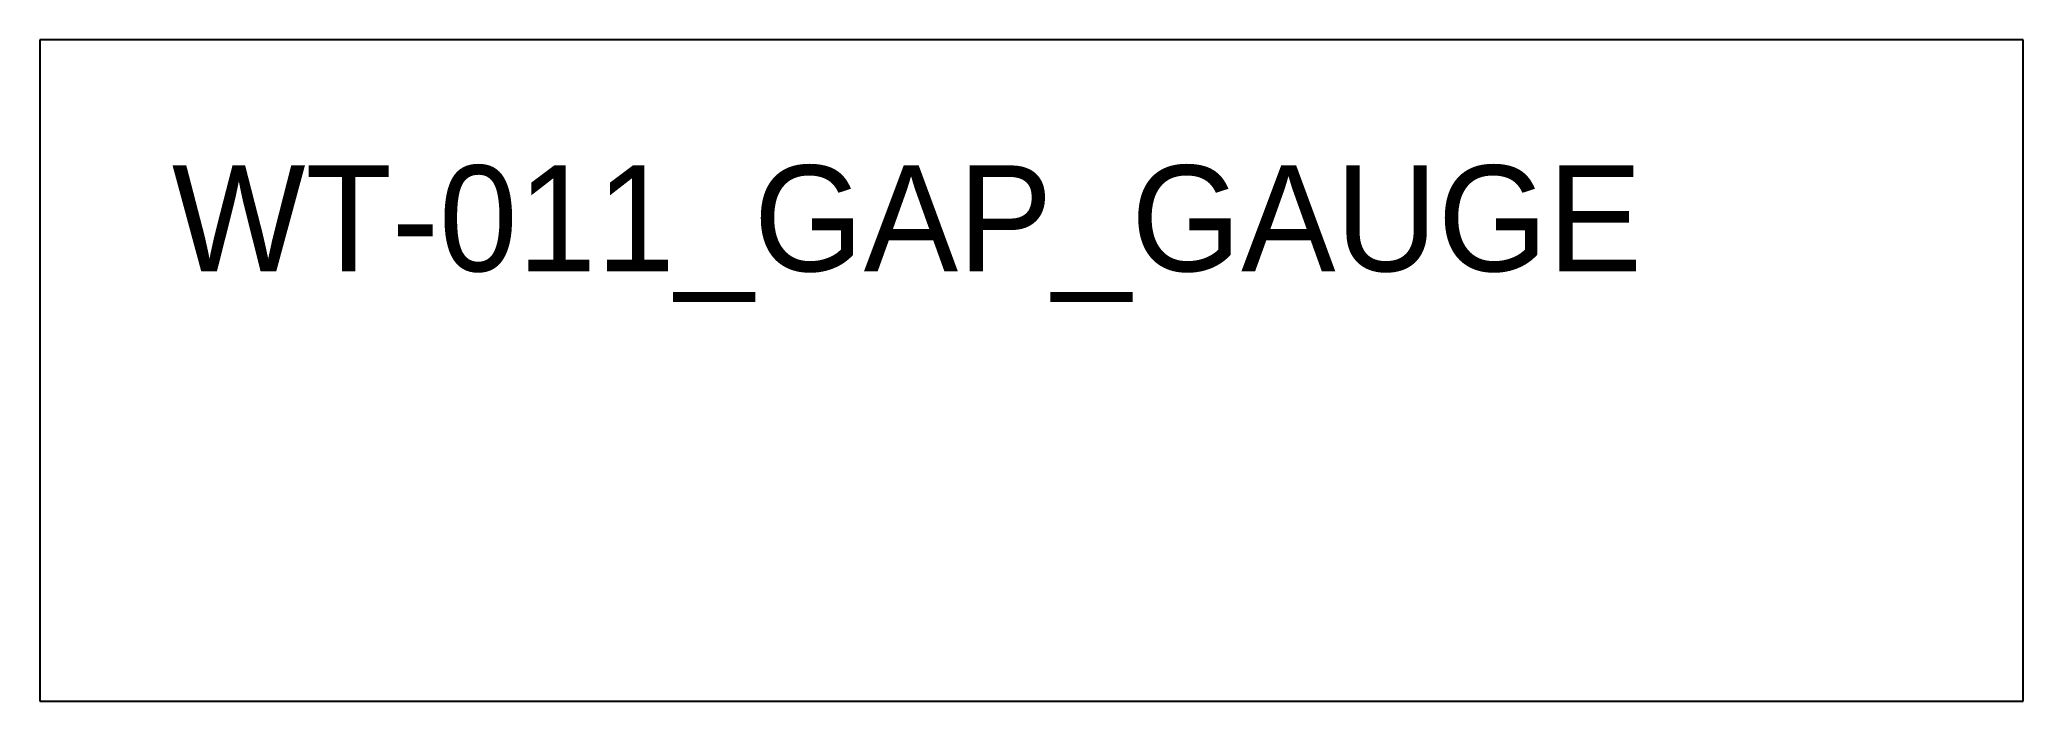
# Model space of a CAD drawing. Extents: x 0 to 3, y 0 to 1.
import ezdxf

# ---------------------------------------------------------------- set-up
doc = ezdxf.new("R2010")
doc.units = 0

msp = doc.modelspace()

# ---------------------------------------------------------------- linework, layer by layer
at = {"layer": 'CUT'}
for p, q in [((3, 1), (0, 1)), ((0, 1), (0, 0)), ((3, 0), (3, 1)), ((0, 0), (3, 0))]:
    msp.add_line(p, q, dxfattribs=at)

# ---------------------------------------------------------------- texts
at = {"layer": 'ETCH'}
msp.add_text('WT-011_GAP_GAUGE', height=0.16, dxfattribs=at).set_placement((0.2, 0.65))

doc.saveas('drawing.dxf')
